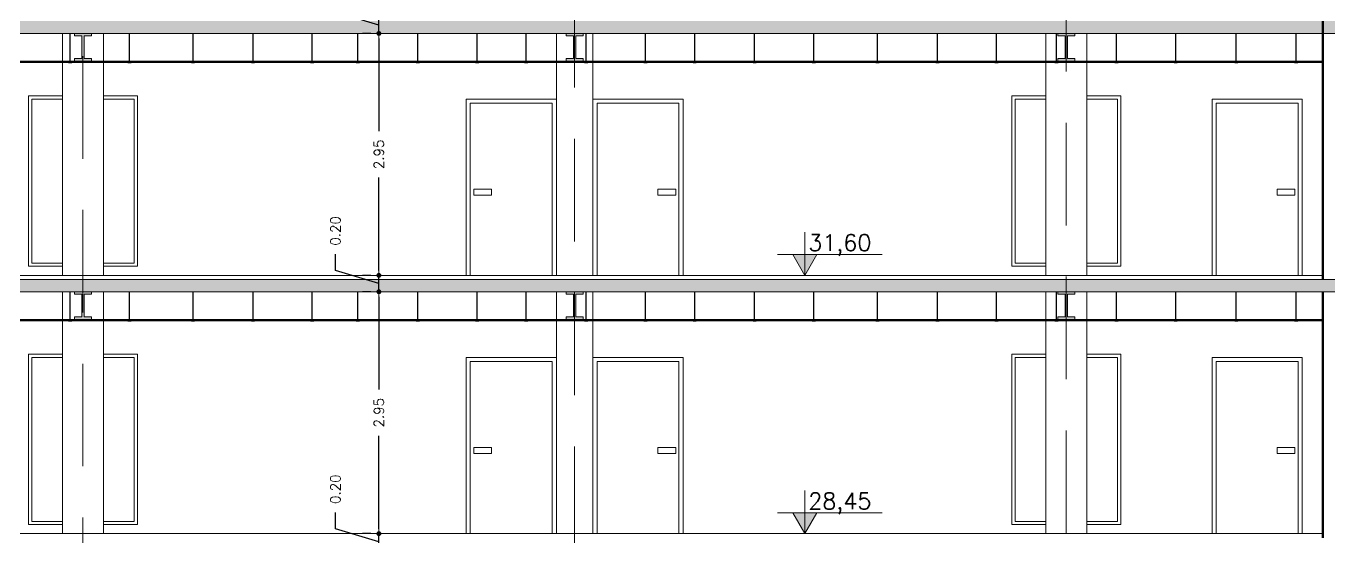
# Model space of a CAD drawing. Header units: millimetres. Extents: x 1135 to 1350, y 205 to 283.
# Drawn here: x 1192.3 to 1208.2, y 235.11 to 241.34 of the extents above; entities that cross this region are included whole.
import ezdxf

# ---------------------------------------------------------------- set-up
doc = ezdxf.new("R2010")
doc.units = ezdxf.units.MM
doc.header["$LTSCALE"] = 10
doc.header["$PDMODE"] = 1
doc.linetypes.add('DASHED2', pattern=[0.375, 0.25, -0.125])
doc.layers.get('0').update_dxf_attribs({"color": 90})
doc.layers.add('CIEL', color=8, linetype='Continuous')
doc.layers.add('FONDO', color=8, linetype='Continuous')
for name, color, linetype, lineweight in [('cinza 03', 252, 'Continuous', 13), ('COTA', 90, 'Continuous', 9), ('HACHT', 90, 'Continuous', 9), ('linha estutura', 252, 'Continuous', 13), ('PAREDES 2', 50, 'Continuous', 50), ('pn 02', 16, 'Continuous', 20), ('PN-01', 90, 'Continuous', 13)]:
    doc.layers.add(name, color=color, linetype=linetype, lineweight=lineweight)
doc.styles.get("Standard").update_dxf_attribs({"font": 'simplex.shx'})
doc.dimstyles.new('1-100', dxfattribs={"dimtxt": 0.12, "dimasz": 0.06, "dimexe": 0.2, "dimexo": 0.1, "dimgap": 0.1, "dimtad": 0, "dimzin": 0, "dimdsep": 46, "dimtxsty": 'Standard', "dimblk": 'DOT', "dimcen": 0.09, "dimclrd": 90, "dimclre": 90, "dimclrt": 16, "dimadec": 0, "dimazin": 0, "dimtfac": 1, "dimtofl": 0, "dimtmove": 0, "dimatfit": 3, "dimldrblk": 'DOT', "dimfxl": 0, "dimtolj": 1, "dimtzin": 0, "dimarcsym": 0})

# ---------------------------------------------------------------- blocks, each defined once
blk = doc.blocks.new('_DOT')
at = {"color": 0, "linetype": 'ByBlock'}
blk.add_line((-0.5, 0), (-1, 0), dxfattribs=at)
at = {"color": 0, "linetype": 'ByBlock', "const_width": 0.5}
blk.add_lwpolyline([(-0.25, 0, 1), (0.25, 0, 1)], format="xyb", close=True, dxfattribs=at)
blk = doc.blocks.new('*D34')
at = {"layer": 'COTA', "color": 90, "lineweight": -2}
for p, q in [((1196.074, 235.209), (1196.074, 235.409)), ((1196.604, 235.05), (1196.074, 235.209)), ((1196.604, 235.21), (1196.604, 235.27)), ((1196.504, 235.15), (1196.404, 235.15)), ((1196.604, 234.95), (1196.604, 235.15)), ((1196.504, 234.95), (1196.404, 234.95)), ((1196.604, 234.89), (1196.604, 234.83))]:
    blk.add_line(p, q, dxfattribs=at)
at = {"layer": 'Defpoints', "color": 0}
for p in [(1196.604, 235.15), (1196.604, 235.15), (1196.604, 234.95)]:
    blk.add_point(p, dxfattribs=at)
at = {"layer": 'COTA', "color": 90, "lineweight": -2, "xscale": 0.06, "yscale": 0.06, "zscale": 0.06}
for p, rotation in [((1196.604, 235.15), 270), ((1196.604, 234.95), 90)]:
    blk.add_blockref('_DOT', p, dxfattribs=dict(at, rotation=rotation))
at = {"layer": 'COTA', "color": 16, "insert": (1196.074, 235.692), "char_height": 0.12, "attachment_point": 5, "rotation": 90}
blk.add_mtext('\\A1;0.20', dxfattribs=at)
blk = doc.blocks.new('*D35')
at = {"layer": 'COTA', "color": 90, "lineweight": -2}
for p, q in [((1196.504, 238.1), (1196.404, 238.1)), ((1196.604, 238.04), (1196.604, 236.908)), ((1196.604, 235.21), (1196.604, 236.342)), ((1196.504, 235.15), (1196.404, 235.15))]:
    blk.add_line(p, q, dxfattribs=at)
at = {"layer": 'Defpoints', "color": 0}
for p in [(1196.604, 238.1), (1196.604, 238.1), (1196.604, 235.15)]:
    blk.add_point(p, dxfattribs=at)
at = {"layer": 'COTA', "color": 90, "lineweight": -2, "xscale": 0.06, "yscale": 0.06, "zscale": 0.06}
for p, rotation in [((1196.604, 238.1), 90), ((1196.604, 235.15), 270)]:
    blk.add_blockref('_DOT', p, dxfattribs=dict(at, rotation=rotation))
at = {"layer": 'COTA', "color": 16, "insert": (1196.604, 236.625), "char_height": 0.12, "attachment_point": 5, "rotation": 90}
blk.add_mtext('\\A1;2.95', dxfattribs=at)
blk = doc.blocks.new('*D36')
at = {"layer": 'COTA', "color": 90, "lineweight": -2}
for p, q in [((1196.074, 238.359), (1196.074, 238.559)), ((1196.604, 238.2), (1196.074, 238.359)), ((1196.604, 238.36), (1196.604, 238.42)), ((1196.504, 238.3), (1196.404, 238.3)), ((1196.604, 238.1), (1196.604, 238.3)), ((1196.504, 238.1), (1196.404, 238.1)), ((1196.604, 238.04), (1196.604, 237.98))]:
    blk.add_line(p, q, dxfattribs=at)
at = {"layer": 'Defpoints', "color": 0}
for p in [(1196.604, 238.3), (1196.604, 238.3), (1196.604, 238.1)]:
    blk.add_point(p, dxfattribs=at)
at = {"layer": 'COTA', "color": 90, "lineweight": -2, "xscale": 0.06, "yscale": 0.06, "zscale": 0.06}
for p, rotation in [((1196.604, 238.3), 270), ((1196.604, 238.1), 90)]:
    blk.add_blockref('_DOT', p, dxfattribs=dict(at, rotation=rotation))
at = {"layer": 'COTA', "color": 16, "insert": (1196.074, 238.842), "char_height": 0.12, "attachment_point": 5, "rotation": 90}
blk.add_mtext('\\A1;0.20', dxfattribs=at)
blk = doc.blocks.new('*D37')
at = {"layer": 'COTA', "color": 90, "lineweight": -2}
for p, q in [((1196.504, 241.25), (1196.404, 241.25)), ((1196.604, 241.19), (1196.604, 240.058)), ((1196.604, 238.36), (1196.604, 239.492)), ((1196.504, 238.3), (1196.404, 238.3))]:
    blk.add_line(p, q, dxfattribs=at)
at = {"layer": 'Defpoints', "color": 0}
for p in [(1196.604, 241.25), (1196.604, 241.25), (1196.604, 238.3)]:
    blk.add_point(p, dxfattribs=at)
at = {"layer": 'COTA', "color": 90, "lineweight": -2, "xscale": 0.06, "yscale": 0.06, "zscale": 0.06}
for p, rotation in [((1196.604, 241.25), 90), ((1196.604, 238.3), 270)]:
    blk.add_blockref('_DOT', p, dxfattribs=dict(at, rotation=rotation))
at = {"layer": 'COTA', "color": 16, "insert": (1196.604, 239.775), "char_height": 0.12, "attachment_point": 5, "rotation": 90}
blk.add_mtext('\\A1;2.95', dxfattribs=at)
blk = doc.blocks.new('*D38')
at = {"layer": 'COTA', "color": 90, "lineweight": -2}
for p, q in [((1196.074, 241.509), (1196.074, 241.709)), ((1196.604, 241.51), (1196.604, 241.57)), ((1196.604, 241.35), (1196.074, 241.509)), ((1196.504, 241.45), (1196.404, 241.45)), ((1196.604, 241.25), (1196.604, 241.45)), ((1196.504, 241.25), (1196.404, 241.25)), ((1196.604, 241.19), (1196.604, 241.13))]:
    blk.add_line(p, q, dxfattribs=at)
at = {"layer": 'Defpoints', "color": 0}
for p in [(1196.604, 241.45), (1196.604, 241.45), (1196.604, 241.25)]:
    blk.add_point(p, dxfattribs=at)
at = {"layer": 'COTA', "color": 90, "lineweight": -2, "xscale": 0.06, "yscale": 0.06, "zscale": 0.06}
for p, rotation in [((1196.604, 241.45), 270), ((1196.604, 241.25), 90)]:
    blk.add_blockref('_DOT', p, dxfattribs=dict(at, rotation=rotation))
at = {"layer": 'COTA', "color": 16, "insert": (1196.074, 241.992), "char_height": 0.12, "attachment_point": 5, "rotation": 90}
blk.add_mtext('\\A1;0.20', dxfattribs=at)

msp = doc.modelspace()

# ---------------------------------------------------------------- hatches: boundary and pattern name
at = {"layer": 'HACHT'}
h = msp.add_hatch(color=256, dxfattribs=at)
h.paths.add_polyline_path([(1192.993, 238.25), (1186.993, 238.25), (1186.993, 238.1), (1187.098, 238.1), (1192.993, 238.1)])
h.paths.add_polyline_path([(1186.993, 238.25), (1180.993, 238.25), (1180.993, 238.1), (1181.098, 238.1), (1186.993, 238.1)])
h.paths.add_polyline_path([(1180.993, 238.25), (1178.248, 238.25), (1178.248, 238.1), (1180.993, 238.1)])
h.paths.add_polyline_path([(1180.993, 241.4), (1178.248, 241.4), (1178.248, 241.25), (1180.993, 241.25)])
h.paths.add_polyline_path([(1186.993, 241.4), (1180.993, 241.4), (1180.993, 241.25), (1181.098, 241.25), (1186.993, 241.25)])
h.paths.add_polyline_path([(1192.993, 241.4), (1186.993, 241.4), (1186.993, 241.25), (1187.098, 241.25), (1192.993, 241.25)])
h.paths.add_polyline_path([(1198.993, 241.4), (1192.993, 241.4), (1192.993, 241.25), (1193.098, 241.25), (1198.993, 241.25)])
h.paths.add_polyline_path([(1204.993, 241.4), (1198.993, 241.4), (1198.993, 241.25), (1199.098, 241.25), (1204.993, 241.25)])
h.paths.add_polyline_path([(1210.993, 241.4), (1204.993, 241.4), (1204.993, 241.25), (1205.098, 241.25), (1210.993, 241.25)])
h.paths.add_polyline_path([(1213.748, 241.4), (1210.993, 241.4), (1210.993, 241.25), (1211.098, 241.25), (1213.748, 241.25)])
h.paths.add_polyline_path([(1213.998, 241.4), (1213.748, 241.4), (1213.748, 241.25), (1213.998, 241.25)])
h.paths.add_polyline_path([(1198.993, 238.25), (1192.993, 238.25), (1192.993, 238.1), (1193.098, 238.1), (1198.993, 238.1)])
h.paths.add_polyline_path([(1204.993, 238.25), (1198.993, 238.25), (1198.993, 238.1), (1199.098, 238.1), (1204.993, 238.1)])
h.paths.add_polyline_path([(1210.993, 238.25), (1204.993, 238.25), (1204.993, 238.1), (1205.098, 238.1), (1210.993, 238.1)])
h.paths.add_polyline_path([(1211.098, 238.25), (1210.993, 238.25), (1210.993, 238.1), (1211.098, 238.1)])
at = {"layer": 'pn 02'}
for points in [[(1193.098, 240.943), (1193.098, 240.913), (1192.888, 240.913), (1192.888, 240.943), (1192.978, 240.943), (1192.978, 241.22), (1192.888, 241.22), (1192.888, 241.25), (1193.098, 241.25), (1193.098, 241.22), (1193.008, 241.22), (1193.008, 240.943)], [(1199.098, 240.943), (1199.098, 240.913), (1198.888, 240.913), (1198.888, 240.943), (1198.978, 240.943), (1198.978, 241.22), (1198.888, 241.22), (1198.888, 241.25), (1199.098, 241.25), (1199.098, 241.22), (1199.008, 241.22), (1199.008, 240.943)], [(1205.098, 240.943), (1205.098, 240.913), (1204.888, 240.913), (1204.888, 240.943), (1204.978, 240.943), (1204.978, 241.22), (1204.888, 241.22), (1204.888, 241.25), (1205.098, 241.25), (1205.098, 241.22), (1205.008, 241.22), (1205.008, 240.943)], [(1201.949, 238.553), (1201.657, 238.553), (1201.803, 238.3)], [(1193.098, 237.793), (1193.098, 237.763), (1192.888, 237.763), (1192.888, 237.793), (1192.978, 237.793), (1192.978, 238.07), (1192.888, 238.07), (1192.888, 238.1), (1193.098, 238.1), (1193.098, 238.07), (1193.008, 238.07), (1193.008, 237.793)], [(1199.098, 237.793), (1199.098, 237.763), (1198.888, 237.763), (1198.888, 237.793), (1198.978, 237.793), (1198.978, 238.07), (1198.888, 238.07), (1198.888, 238.1), (1199.098, 238.1), (1199.098, 238.07), (1199.008, 238.07), (1199.008, 237.793)], [(1205.098, 237.793), (1205.098, 237.763), (1204.888, 237.763), (1204.888, 237.793), (1204.978, 237.793), (1204.978, 238.07), (1204.888, 238.07), (1204.888, 238.1), (1205.098, 238.1), (1205.098, 238.07), (1205.008, 238.07), (1205.008, 237.793)], [(1201.949, 235.403), (1201.657, 235.403), (1201.803, 235.15)]]:
    msp.add_hatch(color=256, dxfattribs=at).paths.add_polyline_path(points)

# ---------------------------------------------------------------- linework, layer by layer
at = {"layer": 'CIEL'}
for p, q in [((1178.248, 240.913), (1208.123, 240.913)), ((1178.248, 240.9), (1208.123, 240.9)), ((1192.818, 240.896), (1192.858, 240.896)), ((1193.541, 240.896), (1193.58, 240.896)), ((1194.316, 240.896), (1194.356, 240.896)), ((1195.048, 240.896), (1195.088, 240.896)), ((1195.771, 240.896), (1195.81, 240.896)), ((1196.328, 240.896), (1196.368, 240.896)), ((1197.06, 240.896), (1197.099, 240.896)), ((1197.782, 240.896), (1197.822, 240.896)), ((1198.383, 240.896), (1198.423, 240.896)), ((1199.115, 240.896), (1199.155, 240.896)), ((1199.837, 240.896), (1199.877, 240.896)), ((1200.438, 240.896), (1200.478, 240.896)), ((1201.17, 240.896), (1201.21, 240.896)), ((1201.892, 240.896), (1201.932, 240.896)), ((1202.668, 240.896), (1202.708, 240.896)), ((1203.4, 240.896), (1203.44, 240.896)), ((1204.122, 240.896), (1204.162, 240.896)), ((1204.854, 240.896), (1204.894, 240.896)), ((1205.586, 240.896), (1205.626, 240.896)), ((1206.309, 240.896), (1206.348, 240.896)), ((1207.048, 240.896), (1207.088, 240.896)), ((1207.78, 240.896), (1207.82, 240.896)), ((1178.248, 237.763), (1208.123, 237.763)), ((1178.248, 237.75), (1208.123, 237.75)), ((1192.818, 237.746), (1192.858, 237.746)), ((1193.541, 237.746), (1193.58, 237.746)), ((1194.316, 237.746), (1194.356, 237.746)), ((1195.048, 237.746), (1195.088, 237.746)), ((1195.771, 237.746), (1195.81, 237.746)), ((1196.328, 237.746), (1196.368, 237.746)), ((1197.06, 237.746), (1197.099, 237.746)), ((1197.782, 237.746), (1197.822, 237.746)), ((1198.383, 237.746), (1198.423, 237.746)), ((1199.115, 237.746), (1199.155, 237.746)), ((1199.837, 237.746), (1199.877, 237.746)), ((1200.438, 237.746), (1200.478, 237.746)), ((1201.17, 237.746), (1201.21, 237.746)), ((1201.892, 237.746), (1201.932, 237.746)), ((1202.668, 237.746), (1202.708, 237.746)), ((1203.4, 237.746), (1203.44, 237.746)), ((1204.122, 237.746), (1204.162, 237.746)), ((1204.854, 237.746), (1204.894, 237.746)), ((1205.586, 237.746), (1205.626, 237.746)), ((1206.309, 237.746), (1206.348, 237.746)), ((1207.048, 237.746), (1207.088, 237.746)), ((1207.78, 237.746), (1207.82, 237.746))]:
    msp.add_line(p, q, dxfattribs=at)
at = {"layer": 'cinza 03'}
for p, q in [((1192.743, 240.49), (1192.328, 240.49)), ((1192.328, 240.49), (1192.328, 238.41)), ((1192.368, 240.45), (1192.368, 238.45)), ((1192.743, 240.45), (1192.368, 240.45)), ((1192.743, 238.45), (1192.743, 240.45)), ((1193.243, 240.49), (1193.658, 240.49)), ((1193.243, 238.45), (1193.243, 240.45)), ((1193.243, 240.45), (1193.618, 240.45)), ((1193.618, 240.45), (1193.618, 238.45)), ((1193.658, 240.49), (1193.658, 238.41)), ((1204.743, 240.49), (1204.328, 240.49)), ((1204.328, 240.49), (1204.328, 238.41)), ((1204.368, 240.45), (1204.368, 238.45)), ((1204.743, 240.45), (1204.368, 240.45)), ((1204.743, 238.45), (1204.743, 240.45)), ((1205.243, 240.49), (1205.658, 240.49)), ((1205.243, 238.45), (1205.243, 240.45)), ((1205.243, 240.45), (1205.618, 240.45)), ((1205.618, 240.45), (1205.618, 238.45)), ((1205.658, 240.49), (1205.658, 238.41)), ((1192.743, 238.41), (1192.328, 238.41)), ((1192.743, 238.45), (1192.368, 238.45)), ((1193.243, 238.45), (1193.618, 238.45)), ((1193.243, 238.41), (1193.658, 238.41)), ((1204.743, 238.41), (1204.328, 238.41)), ((1204.743, 238.45), (1204.368, 238.45)), ((1205.243, 238.45), (1205.618, 238.45)), ((1205.243, 238.41), (1205.658, 238.41)), ((1192.743, 237.34), (1192.328, 237.34)), ((1192.328, 237.34), (1192.328, 235.26)), ((1192.368, 237.3), (1192.368, 235.3)), ((1192.743, 237.3), (1192.368, 237.3)), ((1192.743, 235.3), (1192.743, 237.3)), ((1193.243, 237.34), (1193.658, 237.34)), ((1193.243, 235.3), (1193.243, 237.3)), ((1193.243, 237.3), (1193.618, 237.3)), ((1193.618, 237.3), (1193.618, 235.3)), ((1193.658, 237.34), (1193.658, 235.26)), ((1204.743, 237.34), (1204.328, 237.34)), ((1204.328, 237.34), (1204.328, 235.26)), ((1204.368, 237.3), (1204.368, 235.3)), ((1204.743, 237.3), (1204.368, 237.3)), ((1204.743, 235.3), (1204.743, 237.3)), ((1205.243, 237.34), (1205.658, 237.34)), ((1205.243, 235.3), (1205.243, 237.3)), ((1205.243, 237.3), (1205.618, 237.3)), ((1205.618, 237.3), (1205.618, 235.3)), ((1205.658, 237.34), (1205.658, 235.26)), ((1192.743, 235.26), (1192.328, 235.26)), ((1192.743, 235.3), (1192.368, 235.3)), ((1193.243, 235.3), (1193.618, 235.3)), ((1193.243, 235.26), (1193.658, 235.26)), ((1204.743, 235.26), (1204.328, 235.26)), ((1204.743, 235.3), (1204.368, 235.3)), ((1205.243, 235.3), (1205.618, 235.3)), ((1205.243, 235.26), (1205.658, 235.26))]:
    msp.add_line(p, q, dxfattribs=at)
at = {"layer": 'FONDO'}
for p, q in [((1192.838, 240.896), (1192.838, 241.25)), ((1193.56, 240.896), (1193.56, 241.25)), ((1194.336, 240.896), (1194.336, 241.25)), ((1195.068, 240.896), (1195.068, 241.25)), ((1195.79, 240.896), (1195.79, 241.25)), ((1196.348, 240.896), (1196.348, 241.25)), ((1197.08, 240.896), (1197.08, 241.25)), ((1197.802, 240.896), (1197.802, 241.25)), ((1198.403, 240.896), (1198.403, 241.25)), ((1199.135, 240.896), (1199.135, 241.25)), ((1199.857, 240.896), (1199.857, 241.25)), ((1200.458, 240.896), (1200.458, 241.25)), ((1201.19, 240.896), (1201.19, 241.25)), ((1201.912, 240.896), (1201.912, 241.25)), ((1202.688, 240.896), (1202.688, 241.25)), ((1203.42, 240.896), (1203.42, 241.25)), ((1204.142, 240.896), (1204.142, 241.25)), ((1204.874, 240.896), (1204.874, 241.25)), ((1205.606, 240.896), (1205.606, 241.25)), ((1206.328, 240.896), (1206.328, 241.25)), ((1207.068, 240.896), (1207.068, 241.25)), ((1207.8, 240.896), (1207.8, 241.25)), ((1192.838, 237.746), (1192.838, 238.1)), ((1193.56, 237.746), (1193.56, 238.1)), ((1194.336, 237.746), (1194.336, 238.1)), ((1195.068, 237.746), (1195.068, 238.1)), ((1195.79, 237.746), (1195.79, 238.1)), ((1196.348, 237.746), (1196.348, 238.1)), ((1197.08, 237.746), (1197.08, 238.1)), ((1197.802, 237.746), (1197.802, 238.1)), ((1198.403, 237.746), (1198.403, 238.1)), ((1199.135, 237.746), (1199.135, 238.1)), ((1199.857, 237.746), (1199.857, 238.1)), ((1200.458, 237.746), (1200.458, 238.1)), ((1201.19, 237.746), (1201.19, 238.1)), ((1201.912, 237.746), (1201.912, 238.1)), ((1202.688, 237.746), (1202.688, 238.1)), ((1203.42, 237.746), (1203.42, 238.1)), ((1204.142, 237.746), (1204.142, 238.1)), ((1204.874, 237.746), (1204.874, 238.1)), ((1205.606, 237.746), (1205.606, 238.1)), ((1206.328, 237.746), (1206.328, 238.1)), ((1207.068, 237.746), (1207.068, 238.1)), ((1207.8, 237.746), (1207.8, 238.1))]:
    msp.add_line(p, q, dxfattribs=at)
at = {"layer": 'linha estutura', "linetype": 'DASHED2', "ltscale": 0.5}
for p, q in [((1204.993, 277.659), (1204.993, 205.118)), ((1198.993, 277.464), (1198.993, 205.118)), ((1192.993, 276.597), (1192.993, 205.118))]:
    msp.add_line(p, q, dxfattribs=at)
at = {"layer": 'PAREDES 2'}
for p, q in [((1208.123, 241.4), (1208.123, 238.25)), ((1208.123, 238.1), (1208.123, 235.1))]:
    msp.add_line(p, q, dxfattribs=at)
at = {"layer": 'pn 02'}
for p, q in [((1213.998, 241.25), (1178.248, 241.25)), ((1192.743, 241.25), (1192.743, 238.3)), ((1193.243, 241.25), (1193.243, 238.3)), ((1198.77, 241.25), (1198.77, 238.3)), ((1199.216, 241.25), (1199.216, 238.3)), ((1204.743, 241.25), (1204.743, 238.3)), ((1205.243, 241.25), (1205.243, 238.3)), ((1197.67, 240.45), (1198.77, 240.45)), ((1197.67, 240.45), (1197.67, 238.3)), ((1198.77, 240.45), (1198.77, 238.3)), ((1200.316, 240.45), (1199.216, 240.45)), ((1199.216, 240.45), (1199.216, 238.3)), ((1200.316, 240.45), (1200.316, 238.3)), ((1207.873, 240.45), (1206.773, 240.45)), ((1206.773, 240.45), (1206.773, 238.3)), ((1207.873, 240.45), (1207.873, 238.3)), ((1197.72, 240.4), (1197.72, 238.3)), ((1197.72, 240.4), (1198.72, 240.4)), ((1198.72, 240.4), (1198.72, 238.3)), ((1199.266, 240.4), (1199.266, 238.3)), ((1200.266, 240.4), (1199.266, 240.4)), ((1200.266, 240.4), (1200.266, 238.3)), ((1206.823, 240.4), (1206.823, 238.3)), ((1207.823, 240.4), (1206.823, 240.4)), ((1207.823, 240.4), (1207.823, 238.3)), ((1201.803, 238.3), (1201.803, 238.828)), ((1201.467, 238.553), (1202.746, 238.553)), ((1178.248, 238.3), (1208.123, 238.3)), ((1178.248, 238.25), (1211.101, 238.25)), ((1211.098, 238.1), (1178.248, 238.1)), ((1192.743, 238.1), (1192.743, 235.15)), ((1193.243, 238.1), (1193.243, 235.15)), ((1198.77, 238.1), (1198.77, 235.15)), ((1199.216, 238.1), (1199.216, 235.15)), ((1204.743, 238.1), (1204.743, 235.15)), ((1205.243, 238.1), (1205.243, 235.15)), ((1197.67, 237.3), (1198.77, 237.3)), ((1197.67, 237.3), (1197.67, 235.15)), ((1197.72, 237.25), (1197.72, 235.15)), ((1197.72, 237.25), (1198.72, 237.25)), ((1198.72, 237.25), (1198.72, 235.15)), ((1198.77, 237.3), (1198.77, 235.15)), ((1200.316, 237.3), (1199.216, 237.3)), ((1199.216, 237.3), (1199.216, 235.15)), ((1199.266, 237.25), (1199.266, 235.15)), ((1200.266, 237.25), (1199.266, 237.25)), ((1200.266, 237.25), (1200.266, 235.15)), ((1200.316, 237.3), (1200.316, 235.15)), ((1207.873, 237.3), (1206.773, 237.3)), ((1206.773, 237.3), (1206.773, 235.15)), ((1206.823, 237.25), (1206.823, 235.15)), ((1207.823, 237.25), (1206.823, 237.25)), ((1207.823, 237.25), (1207.823, 235.15)), ((1207.873, 237.3), (1207.873, 235.15)), ((1201.803, 235.15), (1201.803, 235.678)), ((1201.467, 235.403), (1202.746, 235.403)), ((1178.248, 235.15), (1208.123, 235.15))]:
    msp.add_line(p, q, dxfattribs=at)
at = {"layer": 'pn 02', "linetype": 'Continuous'}
for points in [[(1193.098, 240.943), (1193.098, 240.913), (1192.888, 240.913), (1192.888, 240.943), (1192.978, 240.943), (1192.978, 241.22), (1192.888, 241.22), (1192.888, 241.25), (1193.098, 241.25), (1193.098, 241.22), (1193.008, 241.22), (1193.008, 240.943)], [(1199.098, 240.943), (1199.098, 240.913), (1198.888, 240.913), (1198.888, 240.943), (1198.978, 240.943), (1198.978, 241.22), (1198.888, 241.22), (1198.888, 241.25), (1199.098, 241.25), (1199.098, 241.22), (1199.008, 241.22), (1199.008, 240.943)], [(1205.098, 240.943), (1205.098, 240.913), (1204.888, 240.913), (1204.888, 240.943), (1204.978, 240.943), (1204.978, 241.22), (1204.888, 241.22), (1204.888, 241.25), (1205.098, 241.25), (1205.098, 241.22), (1205.008, 241.22), (1205.008, 240.943)], [(1193.098, 237.793), (1193.098, 237.763), (1192.888, 237.763), (1192.888, 237.793), (1192.978, 237.793), (1192.978, 238.07), (1192.888, 238.07), (1192.888, 238.1), (1193.098, 238.1), (1193.098, 238.07), (1193.008, 238.07), (1193.008, 237.793)], [(1199.098, 237.793), (1199.098, 237.763), (1198.888, 237.763), (1198.888, 237.793), (1198.978, 237.793), (1198.978, 238.07), (1198.888, 238.07), (1198.888, 238.1), (1199.098, 238.1), (1199.098, 238.07), (1199.008, 238.07), (1199.008, 237.793)], [(1205.098, 237.793), (1205.098, 237.763), (1204.888, 237.763), (1204.888, 237.793), (1204.978, 237.793), (1204.978, 238.07), (1204.888, 238.07), (1204.888, 238.1), (1205.098, 238.1), (1205.098, 238.07), (1205.008, 238.07), (1205.008, 237.793)]]:
    msp.add_lwpolyline(points, close=True, dxfattribs=at)
at = {"layer": 'pn 02'}
for points in [[(1201.803, 238.3), (1201.949, 238.553), (1201.657, 238.553)], [(1201.803, 235.15), (1201.949, 235.403), (1201.657, 235.403)]]:
    msp.add_lwpolyline(points, close=True, dxfattribs=at)
at = {"layer": 'PN-01'}
for points in [[(1197.761, 239.35), (1197.979, 239.35), (1197.979, 239.276), (1197.761, 239.276)], [(1200.226, 239.35), (1200.008, 239.35), (1200.008, 239.276), (1200.226, 239.276)], [(1207.783, 239.35), (1207.565, 239.35), (1207.565, 239.276), (1207.783, 239.276)], [(1197.761, 236.2), (1197.979, 236.2), (1197.979, 236.126), (1197.761, 236.126)], [(1200.226, 236.2), (1200.008, 236.2), (1200.008, 236.126), (1200.226, 236.126)], [(1207.783, 236.2), (1207.565, 236.2), (1207.565, 236.126), (1207.783, 236.126)]]:
    msp.add_lwpolyline(points, close=True, dxfattribs=at)

# ---------------------------------------------------------------- texts
at = {"layer": 'COTA'}
for s, p in [('31,60', (1201.844, 238.598)), ('28,45', (1201.844, 235.448))]:
    msp.add_text(s, height=0.2, dxfattribs=at).set_placement(p)

# ---------------------------------------------------------------- dimensions: what is measured, and where the dimension line sits
for base, p1, p2, picture, middle in [((1196.604, 241.45), (1196.604, 241.25), (1196.604, 241.45), '*D38', (1196.074, 241.809)), ((1196.604, 241.25), (1196.604, 238.3), (1196.604, 241.25), '*D37', (1196.604, 239.775)), ((1196.604, 238.3), (1196.604, 238.1), (1196.604, 238.3), '*D36', (1196.074, 238.659)), ((1196.604, 238.1), (1196.604, 235.15), (1196.604, 238.1), '*D35', (1196.604, 236.625)), ((1196.604, 235.15), (1196.604, 234.95), (1196.604, 235.15), '*D34', (1196.074, 235.509))]:
    dim = msp.add_linear_dim(base=base, p1=p1, p2=p2, angle=90, dimstyle='1-100', override={"dimtmove": 1}, dxfattribs=at)
    dim.commit()
    dim.dimension.update_dxf_attribs({"geometry": picture, "text_midpoint": middle})

doc.saveas('drawing.dxf')
